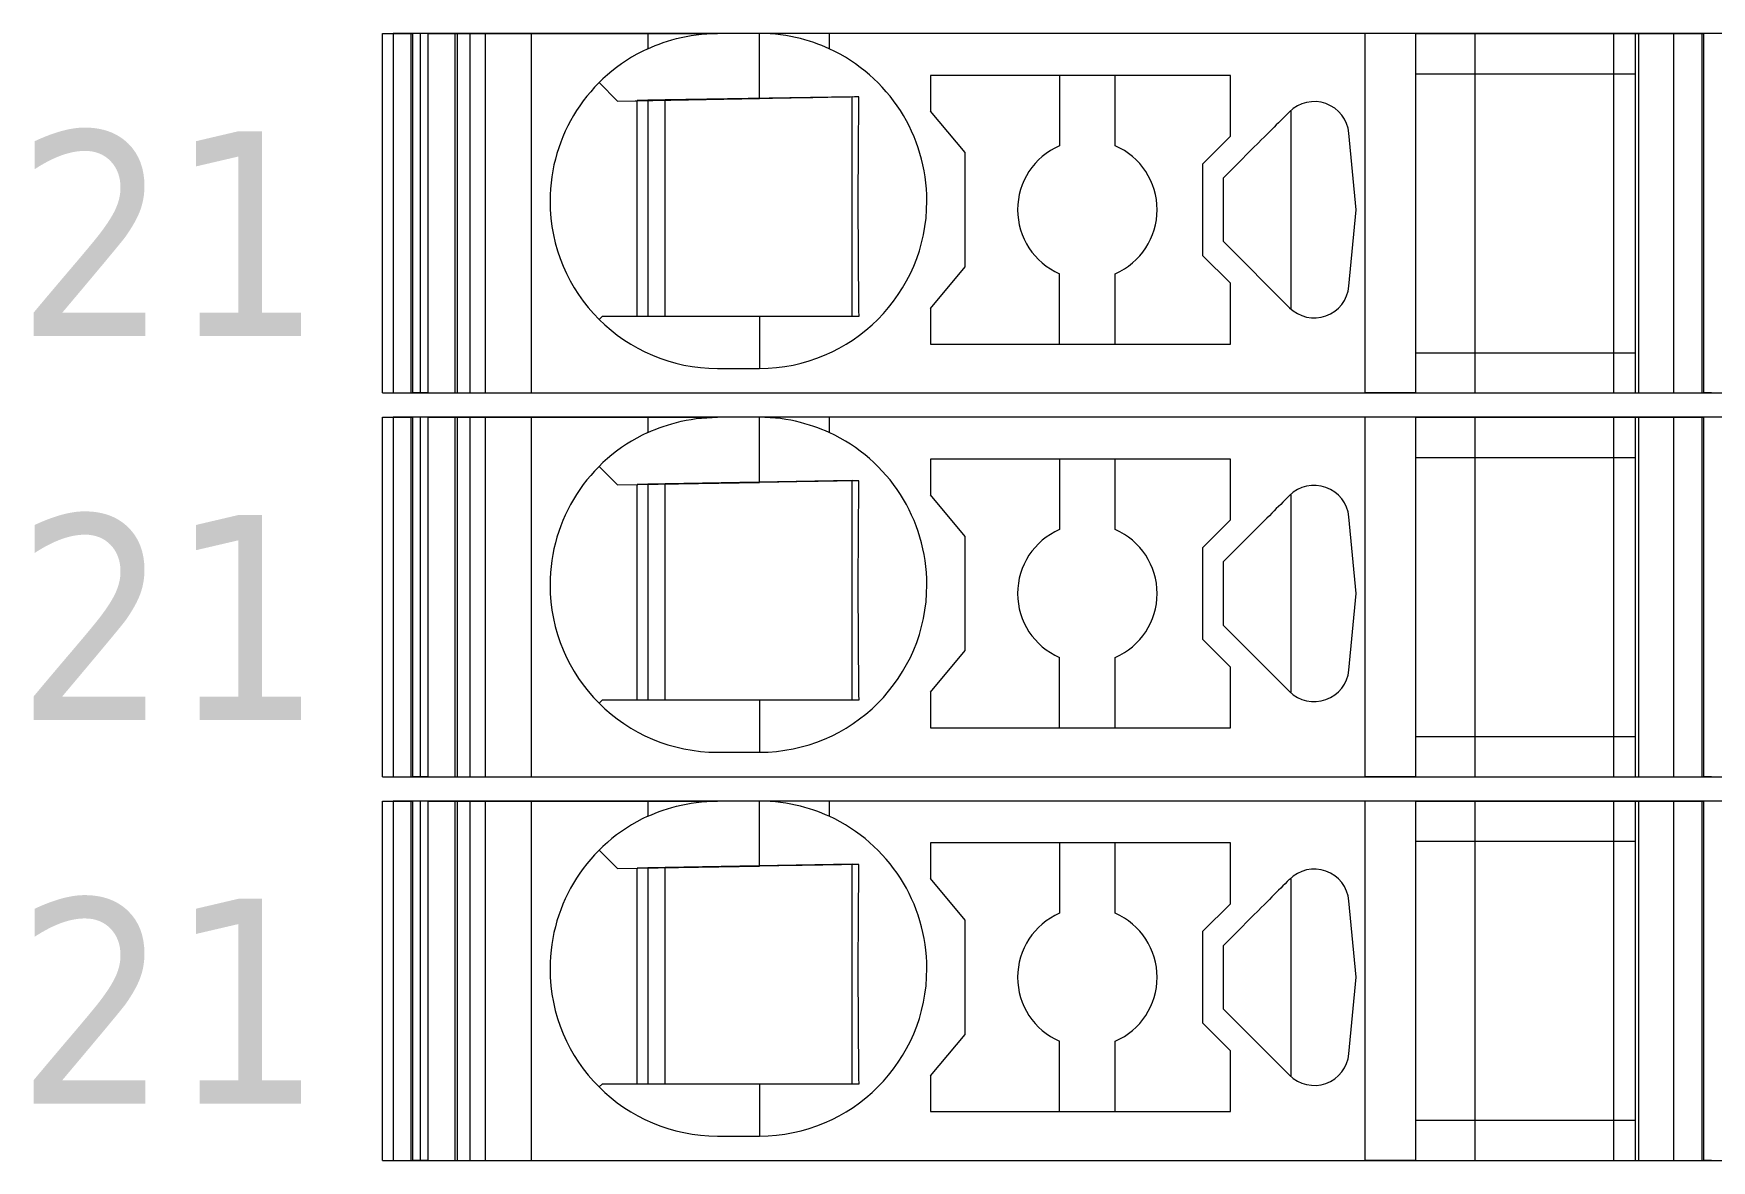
# Model space of a CAD drawing. Header units: millimetres. Extents: x 0 to 2100, y 0 to 1485.
# Drawn here: x 1216.85 to 1240.89, y 409.35 to 425.5 of the extents above; entities that cross this region are included whole.
import ezdxf
from ezdxf.enums import TextEntityAlignment as Align

# ---------------------------------------------------------------- set-up
doc = ezdxf.new("R2010")
doc.units = ezdxf.units.MM
for name, color, linetype, lineweight in [('EPLAN309', 5, 'Continuous', 5), ('EPLAN493', 5, 'Continuous', 5), ('MAIN-1', 7, 'Continuous', 5), ('MAIN-2', 7, 'Continuous', 5)]:
    doc.layers.add(name, color=color, linetype=linetype, lineweight=lineweight)
doc.styles.add('Tahoma', font='')
doc.styles.get('Tahoma').set_extended_font_data('Tahoma')

# ---------------------------------------------------------------- blocks, each defined once
blk = doc.blocks.new('EPLSYM_LibrarySPECIAL_Symbol12_Variant0_Placement8_68')
at = {"layer": 'EPLAN309', "lineweight": 13, "ltscale": 20}
blk.add_lwpolyline([(0, -5.15), (68.15, -5.15), (68.15, 0), (0, 0)], close=True, dxfattribs=at)
at = {"layer": 'EPLAN493', "color": 5, "style": 'Tahoma'}
blk.add_attdef('17_20450', text='', height=2.93475, dxfattribs=at).set_placement((0, -27.293475), align=Align.MIDDLE_RIGHT)
blk = doc.blocks.new('EPLSYM_LibrarySPECIAL_Symbol12_Variant0_Placement8_69')
at = {"layer": 'EPLAN309', "lineweight": 13, "ltscale": 20}
blk.add_lwpolyline([(0, -5.15), (68.15, -5.15), (68.15, 0), (0, 0)], close=True, dxfattribs=at)
at = {"layer": 'EPLAN493', "color": 5, "style": 'Tahoma'}
blk.add_attdef('17_20450', text='', height=2.93475, dxfattribs=at).set_placement((0, -27.293475), align=Align.MIDDLE_RIGHT)
blk = doc.blocks.new('EPLSYM_LibrarySPECIAL_Symbol12_Variant0_Placement8_70')
at = {"layer": 'EPLAN309', "lineweight": 13, "ltscale": 20}
blk.add_lwpolyline([(0, -5.15), (68.15, -5.15), (68.15, 0), (0, 0)], close=True, dxfattribs=at)
at = {"layer": 'EPLAN493', "color": 5, "style": 'Tahoma'}
blk.add_attdef('17_20450', text='', height=2.93475, dxfattribs=at).set_placement((0, -27.293475), align=Align.MIDDLE_RIGHT)

msp = doc.modelspace()

# ---------------------------------------------------------------- linework, layer by layer
at = {"layer": 'MAIN-1'}
for p, q in [((1221.85, 425.5), (1222.284, 425.5)), ((1221.85, 420.35), (1221.85, 425.5)), ((1222.393, 425.5), (1222.284, 425.5)), ((1222.284, 420.35), (1222.284, 425.5)), ((1222.501, 425.5), (1222.393, 425.5)), ((1222.393, 420.35), (1222.393, 425.5)), ((1222.501, 425.5), (1225.65, 425.5)), ((1222.501, 420.35), (1222.501, 425.5)), ((1225.65, 425.5), (1226.65, 425.5)), ((1225.65, 425.5), (1225.65, 425.282)), ((1225.813, 425.349), (1225.872, 425.37)), ((1225.872, 425.37), (1225.933, 425.39)), ((1225.933, 425.39), (1225.997, 425.409)), ((1225.997, 425.409), (1226.063, 425.427)), ((1226.063, 425.427), (1226.131, 425.443)), ((1226.131, 425.443), (1226.201, 425.458)), ((1226.201, 425.458), (1226.272, 425.47)), ((1226.272, 425.47), (1226.346, 425.481)), ((1226.346, 425.481), (1226.421, 425.489)), ((1226.421, 425.489), (1226.497, 425.495)), ((1226.497, 425.495), (1226.573, 425.499)), ((1226.573, 425.499), (1226.65, 425.5)), ((1227.25, 425.5), (1226.65, 425.5)), ((1227.327, 425.499), (1227.25, 425.5)), ((1228.25, 425.5), (1227.25, 425.5)), ((1227.25, 424.568), (1227.25, 425.5)), ((1227.403, 425.495), (1227.327, 425.499)), ((1227.479, 425.489), (1227.403, 425.495)), ((1227.554, 425.481), (1227.479, 425.489)), ((1227.628, 425.47), (1227.554, 425.481)), ((1227.699, 425.458), (1227.628, 425.47)), ((1227.769, 425.443), (1227.699, 425.458)), ((1227.837, 425.427), (1227.769, 425.443)), ((1227.903, 425.409), (1227.837, 425.427)), ((1227.967, 425.39), (1227.903, 425.409)), ((1228.028, 425.37), (1227.967, 425.39)), ((1228.087, 425.349), (1228.028, 425.37)), ((1235.932, 425.5), (1228.25, 425.5)), ((1228.25, 425.5), (1228.25, 425.282)), ((1236.65, 425.5), (1235.932, 425.5)), ((1235.932, 420.35), (1235.932, 425.5)), ((1236.65, 425.5), (1239.8, 425.5)), ((1236.65, 425.5), (1236.65, 420.35)), ((1239.8, 425.5), (1240.35, 425.5)), ((1239.8, 425.5), (1239.8, 420.35)), ((1240.35, 425.5), (1240.784, 425.5)), ((1240.35, 425.5), (1240.35, 420.35)), ((1240.893, 425.5), (1240.784, 425.5)), ((1240.784, 420.35), (1240.784, 425.5)), ((1225.65, 425.282), (1225.702, 425.305)), ((1225.702, 425.305), (1225.756, 425.327)), ((1225.756, 425.327), (1225.813, 425.349)), ((1228.144, 425.327), (1228.087, 425.349)), ((1228.198, 425.305), (1228.144, 425.327)), ((1228.25, 425.282), (1228.198, 425.305)), ((1229.7, 424.9), (1229.7, 424.389)), ((1234, 424.9), (1229.7, 424.9)), ((1231.55, 424.9), (1231.55, 423.892)), ((1232.35, 423.892), (1232.35, 424.9)), ((1234, 424.029), (1234, 424.9)), ((1236.65, 424.925), (1239.8, 424.925)), ((1224.953, 424.797), (1225.217, 424.533)), ((1225.217, 424.533), (1227.25, 424.568)), ((1225.5, 421.45), (1225.5, 424.538)), ((1225.65, 424.54), (1225.65, 421.45)), ((1225.9, 421.45), (1225.9, 424.545)), ((1227.345, 424.57), (1227.25, 424.568)), ((1227.438, 424.571), (1227.345, 424.57)), ((1227.53, 424.573), (1227.438, 424.571)), ((1227.618, 424.575), (1227.53, 424.573)), ((1227.703, 424.576), (1227.618, 424.575)), ((1227.786, 424.577), (1227.703, 424.576)), ((1227.865, 424.579), (1227.786, 424.577)), ((1227.943, 424.58), (1227.865, 424.579)), ((1228.017, 424.581), (1227.943, 424.58)), ((1228.09, 424.582), (1228.017, 424.581)), ((1228.16, 424.584), (1228.09, 424.582)), ((1228.229, 424.585), (1228.16, 424.584)), ((1228.297, 424.586), (1228.229, 424.585)), ((1228.363, 424.587), (1228.297, 424.586)), ((1228.428, 424.588), (1228.363, 424.587)), ((1228.491, 424.589), (1228.428, 424.588)), ((1228.554, 424.59), (1228.491, 424.589)), ((1228.615, 424.591), (1228.554, 424.59)), ((1228.579, 421.45), (1228.579, 424.591)), ((1228.676, 424.592), (1228.615, 424.591)), ((1228.674, 424.377), (1228.675, 424.45)), ((1228.675, 424.45), (1228.676, 424.522)), ((1228.676, 424.522), (1228.676, 424.592)), ((1228.672, 424.149), (1228.673, 424.227)), ((1228.673, 424.303), (1228.674, 424.377)), ((1228.673, 424.227), (1228.673, 424.303)), ((1230.2, 423.793), (1229.7, 424.389)), ((1234.627, 424.159), (1234.594, 424.126)), ((1234.658, 424.191), (1234.627, 424.159)), ((1234.69, 424.222), (1234.658, 424.191)), ((1234.721, 424.253), (1234.69, 424.222)), ((1234.752, 424.285), (1234.721, 424.253)), ((1234.784, 424.316), (1234.752, 424.285)), ((1234.815, 424.347), (1234.784, 424.316)), ((1234.846, 424.379), (1234.815, 424.347)), ((1234.867, 424.398), (1234.867, 421.552)), ((1228.67, 423.988), (1228.671, 424.07)), ((1228.67, 423.904), (1228.67, 423.988)), ((1228.671, 424.07), (1228.672, 424.149)), ((1233.6, 423.629), (1234, 424.029)), ((1234.402, 423.934), (1234.323, 423.856)), ((1234.443, 423.975), (1234.402, 423.934)), ((1234.483, 424.015), (1234.443, 423.975)), ((1234.521, 424.053), (1234.483, 424.015)), ((1234.558, 424.09), (1234.521, 424.053)), ((1234.594, 424.126), (1234.558, 424.09)), ((1235.802, 422.975), (1235.698, 424.072)), ((1228.668, 423.632), (1228.669, 423.726)), ((1228.669, 423.817), (1228.67, 423.904)), ((1228.669, 423.726), (1228.669, 423.817)), ((1230.2, 422.157), (1230.2, 423.793)), ((1234.158, 423.69), (1234.072, 423.604)), ((1234.242, 423.774), (1234.158, 423.69)), ((1234.323, 423.856), (1234.242, 423.774)), ((1228.667, 423.431), (1228.668, 423.534)), ((1228.668, 423.534), (1228.668, 423.632)), ((1233.6, 423.629), (1233.6, 422.321)), ((1233.986, 423.518), (1233.9, 423.432)), ((1234.072, 423.604), (1233.986, 423.518)), ((1228.667, 423.324), (1228.667, 423.431)), ((1228.667, 423.213), (1228.667, 423.324)), ((1228.667, 423.1), (1228.667, 423.213)), ((1233.9, 423.302), (1233.9, 423.432)), ((1233.9, 423.171), (1233.9, 423.302)), ((1228.667, 422.979), (1228.667, 423.1)), ((1228.667, 422.861), (1228.667, 422.979)), ((1233.9, 423.04), (1233.9, 423.171)), ((1233.9, 422.91), (1233.9, 423.04)), ((1235.698, 421.878), (1235.802, 422.975)), ((1228.667, 422.747), (1228.667, 422.861)), ((1228.668, 422.638), (1228.667, 422.747)), ((1233.9, 422.779), (1233.9, 422.91)), ((1233.9, 422.648), (1233.9, 422.779)), ((1228.668, 422.534), (1228.668, 422.638)), ((1228.669, 422.434), (1228.668, 422.534)), ((1233.9, 422.518), (1233.9, 422.648)), ((1233.9, 422.518), (1234.846, 421.571)), ((1228.669, 422.339), (1228.669, 422.434)), ((1228.67, 422.248), (1228.669, 422.339)), ((1228.671, 422.159), (1228.67, 422.248)), ((1234, 421.921), (1233.6, 422.321)), ((1228.672, 422.073), (1228.671, 422.159)), ((1228.672, 421.99), (1228.672, 422.073)), ((1229.7, 421.561), (1230.2, 422.157)), ((1231.55, 421.05), (1231.55, 422.058)), ((1232.35, 421.05), (1232.35, 422.058)), ((1228.673, 421.908), (1228.672, 421.99)), ((1228.674, 421.829), (1228.673, 421.908)), ((1228.675, 421.75), (1228.674, 421.829)), ((1234, 421.05), (1234, 421.921)), ((1228.676, 421.674), (1228.675, 421.75)), ((1228.676, 421.598), (1228.676, 421.674)), ((1228.677, 421.524), (1228.676, 421.598)), ((1228.678, 421.45), (1228.677, 421.524)), ((1229.7, 421.561), (1229.7, 421.05)), ((1225, 421.45), (1224.953, 421.403)), ((1225, 421.45), (1227.25, 421.45)), ((1227.25, 421.45), (1227.342, 421.45)), ((1227.25, 421.45), (1227.25, 420.7)), ((1227.342, 421.45), (1227.433, 421.45)), ((1227.433, 421.45), (1227.523, 421.45)), ((1227.523, 421.45), (1227.61, 421.45)), ((1227.61, 421.45), (1227.695, 421.45)), ((1227.695, 421.45), (1227.778, 421.45)), ((1227.778, 421.45), (1227.858, 421.45)), ((1227.858, 421.45), (1227.936, 421.45)), ((1227.936, 421.45), (1228.011, 421.45)), ((1228.011, 421.45), (1228.085, 421.45)), ((1228.085, 421.45), (1228.157, 421.45)), ((1228.157, 421.45), (1228.226, 421.45)), ((1228.226, 421.45), (1228.295, 421.45)), ((1228.295, 421.45), (1228.361, 421.45)), ((1228.361, 421.45), (1228.427, 421.45)), ((1228.427, 421.45), (1228.491, 421.45)), ((1228.491, 421.45), (1228.555, 421.45)), ((1228.555, 421.45), (1228.617, 421.45)), ((1228.617, 421.45), (1228.678, 421.45)), ((1229.7, 421.05), (1234, 421.05)), ((1236.65, 420.925), (1239.8, 420.925)), ((1226.65, 420.7), (1227.25, 420.7)), ((1221.85, 420.35), (1222.284, 420.35)), ((1222.393, 420.35), (1222.284, 420.35)), ((1222.501, 420.35), (1222.393, 420.35)), ((1222.501, 420.35), (1235.932, 420.35)), ((1236.65, 420.35), (1235.932, 420.35)), ((1236.65, 420.35), (1239.8, 420.35)), ((1239.8, 420.35), (1240.35, 420.35)), ((1240.35, 420.35), (1240.784, 420.35)), ((1240.893, 420.35), (1240.784, 420.35)), ((1221.85, 420), (1222.284, 420)), ((1221.85, 414.85), (1221.85, 420)), ((1222.393, 420), (1222.284, 420)), ((1222.284, 414.85), (1222.284, 420)), ((1222.501, 420), (1222.393, 420)), ((1222.393, 414.85), (1222.393, 420)), ((1222.501, 420), (1225.65, 420)), ((1222.501, 414.85), (1222.501, 420)), ((1225.65, 420), (1226.65, 420)), ((1225.65, 420), (1225.65, 419.782)), ((1225.756, 419.827), (1225.813, 419.849)), ((1225.813, 419.849), (1225.872, 419.87)), ((1225.872, 419.87), (1225.933, 419.89)), ((1225.933, 419.89), (1225.997, 419.909)), ((1225.997, 419.909), (1226.063, 419.927)), ((1226.063, 419.927), (1226.131, 419.943)), ((1226.131, 419.943), (1226.201, 419.958)), ((1226.201, 419.958), (1226.272, 419.97)), ((1226.272, 419.97), (1226.346, 419.981)), ((1226.346, 419.981), (1226.421, 419.989)), ((1226.421, 419.989), (1226.497, 419.995)), ((1226.497, 419.995), (1226.573, 419.999)), ((1226.573, 419.999), (1226.65, 420)), ((1227.25, 420), (1226.65, 420)), ((1227.327, 419.999), (1227.25, 420)), ((1228.25, 420), (1227.25, 420)), ((1227.25, 419.068), (1227.25, 420)), ((1227.403, 419.995), (1227.327, 419.999)), ((1227.479, 419.989), (1227.403, 419.995)), ((1227.554, 419.981), (1227.479, 419.989)), ((1227.628, 419.97), (1227.554, 419.981)), ((1227.699, 419.958), (1227.628, 419.97)), ((1227.769, 419.943), (1227.699, 419.958)), ((1227.837, 419.927), (1227.769, 419.943)), ((1227.903, 419.909), (1227.837, 419.927)), ((1227.967, 419.89), (1227.903, 419.909)), ((1228.028, 419.87), (1227.967, 419.89)), ((1228.087, 419.849), (1228.028, 419.87)), ((1228.144, 419.827), (1228.087, 419.849)), ((1235.932, 420), (1228.25, 420)), ((1228.25, 420), (1228.25, 419.782)), ((1236.65, 420), (1235.932, 420)), ((1235.932, 414.85), (1235.932, 420)), ((1236.65, 420), (1239.8, 420)), ((1236.65, 420), (1236.65, 414.85)), ((1239.8, 420), (1240.35, 420)), ((1239.8, 420), (1239.8, 414.85)), ((1240.35, 420), (1240.784, 420)), ((1240.35, 420), (1240.35, 414.85)), ((1240.893, 420), (1240.784, 420)), ((1240.784, 414.85), (1240.784, 420)), ((1225.65, 419.782), (1225.702, 419.805)), ((1225.702, 419.805), (1225.756, 419.827)), ((1228.198, 419.805), (1228.144, 419.827)), ((1228.25, 419.782), (1228.198, 419.805)), ((1229.7, 419.4), (1229.7, 418.889)), ((1234, 419.4), (1229.7, 419.4)), ((1231.55, 419.4), (1231.55, 418.392)), ((1232.35, 418.392), (1232.35, 419.4)), ((1234, 418.529), (1234, 419.4)), ((1236.65, 419.425), (1239.8, 419.425)), ((1224.953, 419.297), (1225.217, 419.033)), ((1225.217, 419.033), (1227.25, 419.068)), ((1225.5, 415.95), (1225.5, 419.038)), ((1225.65, 419.04), (1225.65, 415.95)), ((1225.9, 415.95), (1225.9, 419.045)), ((1227.345, 419.07), (1227.25, 419.068)), ((1227.438, 419.071), (1227.345, 419.07)), ((1227.53, 419.073), (1227.438, 419.071)), ((1227.618, 419.075), (1227.53, 419.073)), ((1227.703, 419.076), (1227.618, 419.075)), ((1227.786, 419.077), (1227.703, 419.076)), ((1227.865, 419.079), (1227.786, 419.077)), ((1227.943, 419.08), (1227.865, 419.079)), ((1228.017, 419.081), (1227.943, 419.08)), ((1228.09, 419.082), (1228.017, 419.081)), ((1228.16, 419.084), (1228.09, 419.082)), ((1228.229, 419.085), (1228.16, 419.084)), ((1228.297, 419.086), (1228.229, 419.085)), ((1228.363, 419.087), (1228.297, 419.086)), ((1228.428, 419.088), (1228.363, 419.087)), ((1228.491, 419.089), (1228.428, 419.088)), ((1228.554, 419.09), (1228.491, 419.089)), ((1228.615, 419.091), (1228.554, 419.09)), ((1228.579, 415.95), (1228.579, 419.091)), ((1228.676, 419.092), (1228.615, 419.091)), ((1228.673, 418.803), (1228.674, 418.877)), ((1228.674, 418.877), (1228.675, 418.95)), ((1228.675, 418.95), (1228.676, 419.022)), ((1228.676, 419.022), (1228.676, 419.092)), ((1230.2, 418.293), (1229.7, 418.889)), ((1234.846, 418.879), (1234.815, 418.847)), ((1234.867, 418.898), (1234.867, 416.052)), ((1228.671, 418.57), (1228.672, 418.649)), ((1228.672, 418.649), (1228.673, 418.727)), ((1228.673, 418.727), (1228.673, 418.803)), ((1234.627, 418.659), (1234.594, 418.626)), ((1234.658, 418.691), (1234.627, 418.659)), ((1234.69, 418.722), (1234.658, 418.691)), ((1234.721, 418.753), (1234.69, 418.722)), ((1234.752, 418.785), (1234.721, 418.753)), ((1234.784, 418.816), (1234.752, 418.785)), ((1234.815, 418.847), (1234.784, 418.816)), ((1228.669, 418.317), (1228.67, 418.404)), ((1228.67, 418.488), (1228.671, 418.57)), ((1228.67, 418.404), (1228.67, 418.488)), ((1233.6, 418.129), (1234, 418.529)), ((1234.402, 418.434), (1234.323, 418.356)), ((1234.443, 418.475), (1234.402, 418.434)), ((1234.483, 418.515), (1234.443, 418.475)), ((1234.521, 418.553), (1234.483, 418.515)), ((1234.558, 418.59), (1234.521, 418.553)), ((1234.594, 418.626), (1234.558, 418.59)), ((1235.802, 417.475), (1235.698, 418.572)), ((1228.668, 418.132), (1228.669, 418.226)), ((1228.669, 418.226), (1228.669, 418.317)), ((1230.2, 416.657), (1230.2, 418.293)), ((1234.158, 418.19), (1234.072, 418.104)), ((1234.242, 418.274), (1234.158, 418.19)), ((1234.323, 418.356), (1234.242, 418.274)), ((1228.667, 417.931), (1228.668, 418.034)), ((1228.667, 417.824), (1228.667, 417.931)), ((1228.668, 418.034), (1228.668, 418.132)), ((1233.6, 418.129), (1233.6, 416.821)), ((1233.986, 418.018), (1233.9, 417.932)), ((1233.9, 417.802), (1233.9, 417.932)), ((1234.072, 418.104), (1233.986, 418.018)), ((1228.667, 417.713), (1228.667, 417.824)), ((1228.667, 417.6), (1228.667, 417.713)), ((1233.9, 417.671), (1233.9, 417.802)), ((1233.9, 417.54), (1233.9, 417.671)), ((1228.667, 417.479), (1228.667, 417.6)), ((1228.667, 417.361), (1228.667, 417.479)), ((1233.9, 417.41), (1233.9, 417.54)), ((1235.698, 416.378), (1235.802, 417.475)), ((1228.667, 417.247), (1228.667, 417.361)), ((1228.668, 417.138), (1228.667, 417.247)), ((1233.9, 417.279), (1233.9, 417.41)), ((1233.9, 417.148), (1233.9, 417.279)), ((1228.668, 417.034), (1228.668, 417.138)), ((1228.669, 416.934), (1228.668, 417.034)), ((1233.9, 417.018), (1233.9, 417.148)), ((1233.9, 417.018), (1234.846, 416.071)), ((1228.669, 416.839), (1228.669, 416.934)), ((1228.67, 416.748), (1228.669, 416.839)), ((1228.671, 416.659), (1228.67, 416.748)), ((1234, 416.421), (1233.6, 416.821)), ((1228.672, 416.573), (1228.671, 416.659)), ((1228.672, 416.49), (1228.672, 416.573)), ((1228.673, 416.408), (1228.672, 416.49)), ((1229.7, 416.061), (1230.2, 416.657)), ((1231.55, 415.55), (1231.55, 416.558)), ((1232.35, 415.55), (1232.35, 416.558)), ((1228.674, 416.329), (1228.673, 416.408)), ((1228.675, 416.25), (1228.674, 416.329)), ((1228.676, 416.174), (1228.675, 416.25)), ((1234, 415.55), (1234, 416.421)), ((1228.676, 416.098), (1228.676, 416.174)), ((1228.677, 416.024), (1228.676, 416.098)), ((1228.678, 415.95), (1228.677, 416.024)), ((1229.7, 416.061), (1229.7, 415.55)), ((1225, 415.95), (1224.953, 415.903)), ((1225, 415.95), (1227.25, 415.95)), ((1227.25, 415.95), (1227.342, 415.95)), ((1227.25, 415.95), (1227.25, 415.2)), ((1227.342, 415.95), (1227.433, 415.95)), ((1227.433, 415.95), (1227.523, 415.95)), ((1227.523, 415.95), (1227.61, 415.95)), ((1227.61, 415.95), (1227.695, 415.95)), ((1227.695, 415.95), (1227.778, 415.95)), ((1227.778, 415.95), (1227.858, 415.95)), ((1227.858, 415.95), (1227.936, 415.95)), ((1227.936, 415.95), (1228.011, 415.95)), ((1228.011, 415.95), (1228.085, 415.95)), ((1228.085, 415.95), (1228.157, 415.95)), ((1228.157, 415.95), (1228.226, 415.95)), ((1228.226, 415.95), (1228.295, 415.95)), ((1228.295, 415.95), (1228.361, 415.95)), ((1228.361, 415.95), (1228.427, 415.95)), ((1228.427, 415.95), (1228.491, 415.95)), ((1228.491, 415.95), (1228.555, 415.95)), ((1228.555, 415.95), (1228.617, 415.95)), ((1228.617, 415.95), (1228.678, 415.95)), ((1229.7, 415.55), (1234, 415.55)), ((1236.65, 415.425), (1239.8, 415.425)), ((1226.65, 415.2), (1227.25, 415.2)), ((1221.85, 414.85), (1222.284, 414.85)), ((1222.393, 414.85), (1222.284, 414.85)), ((1222.501, 414.85), (1222.393, 414.85)), ((1222.501, 414.85), (1235.932, 414.85)), ((1236.65, 414.85), (1235.932, 414.85)), ((1236.65, 414.85), (1239.8, 414.85)), ((1239.8, 414.85), (1240.35, 414.85)), ((1240.35, 414.85), (1240.784, 414.85)), ((1240.893, 414.85), (1240.784, 414.85)), ((1221.85, 414.5), (1222.284, 414.5)), ((1221.85, 409.35), (1221.85, 414.5)), ((1222.393, 414.5), (1222.284, 414.5)), ((1222.284, 409.35), (1222.284, 414.5)), ((1222.501, 414.5), (1222.393, 414.5)), ((1222.393, 409.35), (1222.393, 414.5)), ((1222.501, 414.5), (1225.65, 414.5)), ((1222.501, 409.35), (1222.501, 414.5)), ((1225.65, 414.5), (1226.65, 414.5)), ((1225.65, 414.5), (1225.65, 414.282)), ((1225.65, 414.282), (1225.702, 414.305)), ((1225.702, 414.305), (1225.756, 414.327)), ((1225.756, 414.327), (1225.813, 414.349)), ((1225.813, 414.349), (1225.872, 414.37)), ((1225.872, 414.37), (1225.933, 414.39)), ((1225.933, 414.39), (1225.997, 414.409)), ((1225.997, 414.409), (1226.063, 414.427)), ((1226.063, 414.427), (1226.131, 414.443)), ((1226.131, 414.443), (1226.201, 414.458)), ((1226.201, 414.458), (1226.272, 414.47)), ((1226.272, 414.47), (1226.346, 414.481)), ((1226.346, 414.481), (1226.421, 414.489)), ((1226.421, 414.489), (1226.497, 414.495)), ((1226.497, 414.495), (1226.573, 414.499)), ((1226.573, 414.499), (1226.65, 414.5)), ((1227.25, 414.5), (1226.65, 414.5)), ((1227.327, 414.499), (1227.25, 414.5)), ((1228.25, 414.5), (1227.25, 414.5)), ((1227.25, 413.568), (1227.25, 414.5)), ((1227.403, 414.495), (1227.327, 414.499)), ((1227.479, 414.489), (1227.403, 414.495)), ((1227.554, 414.481), (1227.479, 414.489)), ((1227.628, 414.47), (1227.554, 414.481)), ((1227.699, 414.458), (1227.628, 414.47)), ((1227.769, 414.443), (1227.699, 414.458)), ((1227.837, 414.427), (1227.769, 414.443)), ((1227.903, 414.409), (1227.837, 414.427)), ((1227.967, 414.39), (1227.903, 414.409)), ((1228.028, 414.37), (1227.967, 414.39)), ((1228.087, 414.349), (1228.028, 414.37)), ((1228.144, 414.327), (1228.087, 414.349)), ((1228.198, 414.305), (1228.144, 414.327)), ((1228.25, 414.282), (1228.198, 414.305)), ((1235.932, 414.5), (1228.25, 414.5)), ((1228.25, 414.5), (1228.25, 414.282)), ((1236.65, 414.5), (1235.932, 414.5)), ((1235.932, 409.35), (1235.932, 414.5)), ((1236.65, 414.5), (1239.8, 414.5)), ((1236.65, 414.5), (1236.65, 409.35)), ((1239.8, 414.5), (1240.35, 414.5)), ((1239.8, 414.5), (1239.8, 409.35)), ((1240.35, 414.5), (1240.784, 414.5)), ((1240.35, 414.5), (1240.35, 409.35)), ((1240.893, 414.5), (1240.784, 414.5)), ((1240.784, 409.35), (1240.784, 414.5)), ((1229.7, 413.9), (1229.7, 413.389)), ((1234, 413.9), (1229.7, 413.9)), ((1231.55, 413.9), (1231.55, 412.892)), ((1232.35, 412.892), (1232.35, 413.9)), ((1234, 413.029), (1234, 413.9)), ((1236.65, 413.925), (1239.8, 413.925)), ((1224.953, 413.797), (1225.217, 413.533)), ((1227.865, 413.579), (1227.786, 413.577)), ((1227.943, 413.58), (1227.865, 413.579)), ((1228.017, 413.581), (1227.943, 413.58)), ((1228.09, 413.582), (1228.017, 413.581)), ((1228.16, 413.584), (1228.09, 413.582)), ((1228.229, 413.585), (1228.16, 413.584)), ((1228.297, 413.586), (1228.229, 413.585)), ((1228.363, 413.587), (1228.297, 413.586)), ((1228.428, 413.588), (1228.363, 413.587)), ((1228.491, 413.589), (1228.428, 413.588)), ((1228.554, 413.59), (1228.491, 413.589)), ((1228.615, 413.591), (1228.554, 413.59)), ((1228.579, 410.45), (1228.579, 413.591)), ((1228.676, 413.592), (1228.615, 413.591)), ((1228.676, 413.522), (1228.676, 413.592)), ((1225.217, 413.533), (1227.25, 413.568)), ((1225.5, 410.45), (1225.5, 413.538)), ((1225.65, 413.54), (1225.65, 410.45)), ((1225.9, 410.45), (1225.9, 413.545)), ((1227.345, 413.57), (1227.25, 413.568)), ((1227.438, 413.571), (1227.345, 413.57)), ((1227.53, 413.573), (1227.438, 413.571)), ((1227.618, 413.575), (1227.53, 413.573)), ((1227.703, 413.576), (1227.618, 413.575)), ((1227.786, 413.577), (1227.703, 413.576)), ((1228.673, 413.303), (1228.674, 413.377)), ((1228.674, 413.377), (1228.675, 413.45)), ((1228.675, 413.45), (1228.676, 413.522)), ((1230.2, 412.793), (1229.7, 413.389)), ((1234.815, 413.347), (1234.784, 413.316)), ((1234.846, 413.379), (1234.815, 413.347)), ((1234.867, 413.398), (1234.867, 410.552)), ((1228.671, 413.07), (1228.672, 413.149)), ((1228.672, 413.149), (1228.673, 413.227)), ((1228.673, 413.227), (1228.673, 413.303)), ((1234.594, 413.126), (1234.558, 413.09)), ((1234.627, 413.159), (1234.594, 413.126)), ((1234.658, 413.191), (1234.627, 413.159)), ((1234.69, 413.222), (1234.658, 413.191)), ((1234.721, 413.253), (1234.69, 413.222)), ((1234.752, 413.285), (1234.721, 413.253)), ((1234.784, 413.316), (1234.752, 413.285)), ((1228.669, 412.817), (1228.67, 412.904)), ((1228.67, 412.988), (1228.671, 413.07)), ((1228.67, 412.904), (1228.67, 412.988)), ((1233.6, 412.629), (1234, 413.029)), ((1234.402, 412.934), (1234.323, 412.856)), ((1234.443, 412.975), (1234.402, 412.934)), ((1234.483, 413.015), (1234.443, 412.975)), ((1234.521, 413.053), (1234.483, 413.015)), ((1234.558, 413.09), (1234.521, 413.053)), ((1235.802, 411.975), (1235.698, 413.072)), ((1228.668, 412.632), (1228.669, 412.726)), ((1228.668, 412.534), (1228.668, 412.632)), ((1228.669, 412.726), (1228.669, 412.817)), ((1230.2, 411.157), (1230.2, 412.793)), ((1233.6, 412.629), (1233.6, 411.321)), ((1234.158, 412.69), (1234.072, 412.604)), ((1234.242, 412.774), (1234.158, 412.69)), ((1234.323, 412.856), (1234.242, 412.774)), ((1228.667, 412.431), (1228.668, 412.534)), ((1228.667, 412.324), (1228.667, 412.431)), ((1233.986, 412.518), (1233.9, 412.432)), ((1233.9, 412.302), (1233.9, 412.432)), ((1234.072, 412.604), (1233.986, 412.518)), ((1228.667, 412.213), (1228.667, 412.324)), ((1228.667, 412.1), (1228.667, 412.213)), ((1233.9, 412.171), (1233.9, 412.302)), ((1233.9, 412.04), (1233.9, 412.171)), ((1228.667, 411.979), (1228.667, 412.1)), ((1228.667, 411.861), (1228.667, 411.979)), ((1233.9, 411.91), (1233.9, 412.04)), ((1233.9, 411.779), (1233.9, 411.91)), ((1235.698, 410.878), (1235.802, 411.975)), ((1228.667, 411.747), (1228.667, 411.861)), ((1228.668, 411.638), (1228.667, 411.747)), ((1233.9, 411.648), (1233.9, 411.779)), ((1228.668, 411.534), (1228.668, 411.638)), ((1228.669, 411.434), (1228.668, 411.534)), ((1228.669, 411.339), (1228.669, 411.434)), ((1233.9, 411.518), (1233.9, 411.648)), ((1233.9, 411.518), (1234.846, 410.571)), ((1228.67, 411.248), (1228.669, 411.339)), ((1228.671, 411.159), (1228.67, 411.248)), ((1234, 410.921), (1233.6, 411.321)), ((1228.672, 411.073), (1228.671, 411.159)), ((1228.672, 410.99), (1228.672, 411.073)), ((1228.673, 410.908), (1228.672, 410.99)), ((1229.7, 410.561), (1230.2, 411.157)), ((1231.55, 410.05), (1231.55, 411.058)), ((1232.35, 410.05), (1232.35, 411.058)), ((1228.674, 410.829), (1228.673, 410.908)), ((1228.675, 410.75), (1228.674, 410.829)), ((1228.676, 410.674), (1228.675, 410.75)), ((1234, 410.05), (1234, 410.921)), ((1228.676, 410.598), (1228.676, 410.674)), ((1228.677, 410.524), (1228.676, 410.598)), ((1228.678, 410.45), (1228.677, 410.524)), ((1229.7, 410.561), (1229.7, 410.05)), ((1225, 410.45), (1224.953, 410.403)), ((1225, 410.45), (1227.25, 410.45)), ((1227.25, 410.45), (1227.342, 410.45)), ((1227.25, 410.45), (1227.25, 409.7)), ((1227.342, 410.45), (1227.433, 410.45)), ((1227.433, 410.45), (1227.523, 410.45)), ((1227.523, 410.45), (1227.61, 410.45)), ((1227.61, 410.45), (1227.695, 410.45)), ((1227.695, 410.45), (1227.778, 410.45)), ((1227.778, 410.45), (1227.858, 410.45)), ((1227.858, 410.45), (1227.936, 410.45)), ((1227.936, 410.45), (1228.011, 410.45)), ((1228.011, 410.45), (1228.085, 410.45)), ((1228.085, 410.45), (1228.157, 410.45)), ((1228.157, 410.45), (1228.226, 410.45)), ((1228.226, 410.45), (1228.295, 410.45)), ((1228.295, 410.45), (1228.361, 410.45)), ((1228.361, 410.45), (1228.427, 410.45)), ((1228.427, 410.45), (1228.491, 410.45)), ((1228.491, 410.45), (1228.555, 410.45)), ((1228.555, 410.45), (1228.617, 410.45)), ((1228.617, 410.45), (1228.678, 410.45)), ((1229.7, 410.05), (1234, 410.05)), ((1236.65, 409.925), (1239.8, 409.925)), ((1226.65, 409.7), (1227.25, 409.7)), ((1221.85, 409.35), (1222.284, 409.35)), ((1222.393, 409.35), (1222.284, 409.35)), ((1222.501, 409.35), (1222.393, 409.35)), ((1222.501, 409.35), (1235.932, 409.35)), ((1236.65, 409.35), (1235.932, 409.35)), ((1236.65, 409.35), (1239.8, 409.35)), ((1239.8, 409.35), (1240.35, 409.35)), ((1240.35, 409.35), (1240.784, 409.35)), ((1240.893, 409.35), (1240.784, 409.35))]:
    msp.add_line(p, q, dxfattribs=at)
for centre, radius, start, end in [((1226.65, 423.1), 2.4, 114.6244, 180), ((1227.25, 423.1), 2.4, 0, 65.3756), ((1235.2, 424.025), 0.5, 5.4404, 135), ((1231.95, 422.975), 1, 113.5782, 180), ((1231.95, 422.975), 1, 0, 66.4218), ((1226.65, 423.1), 2.4, 180, 270), ((1227.25, 423.1), 2.4, 270, 0), ((1231.95, 422.975), 1, 180, 246.4218), ((1231.95, 422.975), 1, 293.5782, 0), ((1235.2, 421.925), 0.5, 225, 354.5596), ((1226.65, 417.6), 2.4, 114.6244, 180), ((1227.25, 417.6), 2.4, 0, 65.3756), ((1235.2, 418.525), 0.5, 5.4404, 135), ((1231.95, 417.475), 1, 113.5782, 180), ((1231.95, 417.475), 1, 0, 66.4218), ((1226.65, 417.6), 2.4, 180, 270), ((1227.25, 417.6), 2.4, 270, 0), ((1231.95, 417.475), 1, 180, 246.4218), ((1231.95, 417.475), 1, 293.5782, 0), ((1235.2, 416.425), 0.5, 225, 354.5596), ((1226.65, 412.1), 2.4, 114.6244, 180), ((1227.25, 412.1), 2.4, 0, 65.3756), ((1235.2, 413.025), 0.5, 5.4404, 135), ((1231.95, 411.975), 1, 113.5782, 180), ((1231.95, 411.975), 1, 0, 66.4218), ((1226.65, 412.1), 2.4, 180, 270), ((1227.25, 412.1), 2.4, 270, 0), ((1231.95, 411.975), 1, 180, 246.4218), ((1231.95, 411.975), 1, 293.5782, 0), ((1235.2, 410.925), 0.5, 225, 354.5596)]:
    msp.add_arc(centre, radius, start, end, dxfattribs=at)
at = {"layer": 'MAIN-2'}
for p, q in [((1222.256, 425.5), (1222.256, 420.35)), ((1222.889, 420.35), (1222.889, 425.5)), ((1222.917, 425.5), (1222.917, 420.35)), ((1223.102, 425.5), (1223.102, 420.35)), ((1223.32, 425.5), (1223.32, 420.35)), ((1223.981, 425.5), (1223.981, 420.35)), ((1237.506, 420.35), (1237.506, 425.5)), ((1239.491, 425.5), (1239.491, 420.35)), ((1239.85, 425.5), (1239.85, 420.35)), ((1240.756, 425.5), (1240.756, 420.35)), ((1225.217, 424.533), (1225.5, 424.538)), ((1225.65, 424.542), (1225.5, 424.539)), ((1225.5, 424.539), (1225.5, 424.538)), ((1225.5, 424.538), (1225.5, 424.538)), ((1225.9, 424.548), (1225.65, 424.543)), ((1225.65, 424.542), (1225.65, 424.543)), ((1225.65, 424.542), (1225.65, 424.54)), ((1225.9, 424.553), (1228.579, 424.6)), ((1225.9, 424.548), (1225.9, 424.553)), ((1225.9, 424.545), (1225.9, 424.548)), ((1228.579, 424.6), (1228.676, 424.592)), ((1228.579, 424.591), (1228.579, 424.6)), ((1225.65, 421.45), (1225.65, 421.45)), ((1225.9, 421.45), (1225.9, 421.45)), ((1222.256, 420), (1222.256, 414.85)), ((1222.889, 414.85), (1222.889, 420)), ((1222.917, 420), (1222.917, 414.85)), ((1223.102, 420), (1223.102, 414.85)), ((1223.32, 420), (1223.32, 414.85)), ((1223.981, 420), (1223.981, 414.85)), ((1237.506, 414.85), (1237.506, 420)), ((1239.491, 420), (1239.491, 414.85)), ((1239.85, 420), (1239.85, 414.85)), ((1240.756, 420), (1240.756, 414.85)), ((1225.217, 419.033), (1225.5, 419.038)), ((1225.65, 419.042), (1225.5, 419.039)), ((1225.5, 419.039), (1225.5, 419.038)), ((1225.5, 419.038), (1225.5, 419.038)), ((1225.9, 419.048), (1225.65, 419.043)), ((1225.65, 419.042), (1225.65, 419.043)), ((1225.65, 419.042), (1225.65, 419.04)), ((1225.9, 419.053), (1228.579, 419.1)), ((1225.9, 419.048), (1225.9, 419.053)), ((1225.9, 419.045), (1225.9, 419.048)), ((1228.579, 419.1), (1228.676, 419.092)), ((1228.579, 419.091), (1228.579, 419.1)), ((1225.65, 415.95), (1225.65, 415.95)), ((1225.9, 415.95), (1225.9, 415.95)), ((1222.256, 414.5), (1222.256, 409.35)), ((1222.889, 409.35), (1222.889, 414.5)), ((1222.917, 414.5), (1222.917, 409.35)), ((1223.102, 414.5), (1223.102, 409.35)), ((1223.32, 414.5), (1223.32, 409.35)), ((1223.981, 414.5), (1223.981, 409.35)), ((1237.506, 409.35), (1237.506, 414.5)), ((1239.491, 414.5), (1239.491, 409.35)), ((1239.85, 414.5), (1239.85, 409.35)), ((1240.756, 414.5), (1240.756, 409.35)), ((1225.9, 413.553), (1228.579, 413.6)), ((1228.579, 413.6), (1228.676, 413.592)), ((1228.579, 413.591), (1228.579, 413.6)), ((1225.217, 413.533), (1225.5, 413.538)), ((1225.65, 413.542), (1225.5, 413.539)), ((1225.5, 413.539), (1225.5, 413.538)), ((1225.5, 413.538), (1225.5, 413.538)), ((1225.9, 413.548), (1225.65, 413.543)), ((1225.65, 413.542), (1225.65, 413.543)), ((1225.65, 413.542), (1225.65, 413.54)), ((1225.9, 413.548), (1225.9, 413.553)), ((1225.9, 413.545), (1225.9, 413.548)), ((1225.65, 410.45), (1225.65, 410.45)), ((1225.9, 410.45), (1225.9, 410.45))]:
    msp.add_line(p, q, dxfattribs=at)

# ---------------------------------------------------------------- block references
ref = msp.add_blockref('EPLSYM_LibrarySPECIAL_Symbol12_Variant0_Placement8_68', (1222, 425.5))
ref.add_attrib('17_20450', '21', dxfattribs={"layer": 'EPLAN493', "color": 5, "height": 2.9348, "style": 'Tahoma'}).set_placement((1221, 422.632), align=Align.MIDDLE_RIGHT)
ref = msp.add_blockref('EPLSYM_LibrarySPECIAL_Symbol12_Variant0_Placement8_69', (1222, 420))
ref.add_attrib('17_20450', '21', dxfattribs={"layer": 'EPLAN493', "color": 5, "height": 2.9348, "style": 'Tahoma'}).set_placement((1221, 417.132), align=Align.MIDDLE_RIGHT)
ref = msp.add_blockref('EPLSYM_LibrarySPECIAL_Symbol12_Variant0_Placement8_70', (1222, 414.5))
ref.add_attrib('17_20450', '21', dxfattribs={"layer": 'EPLAN493', "color": 5, "height": 2.9348, "style": 'Tahoma'}).set_placement((1221, 411.632), align=Align.MIDDLE_RIGHT)

doc.saveas('drawing.dxf')
